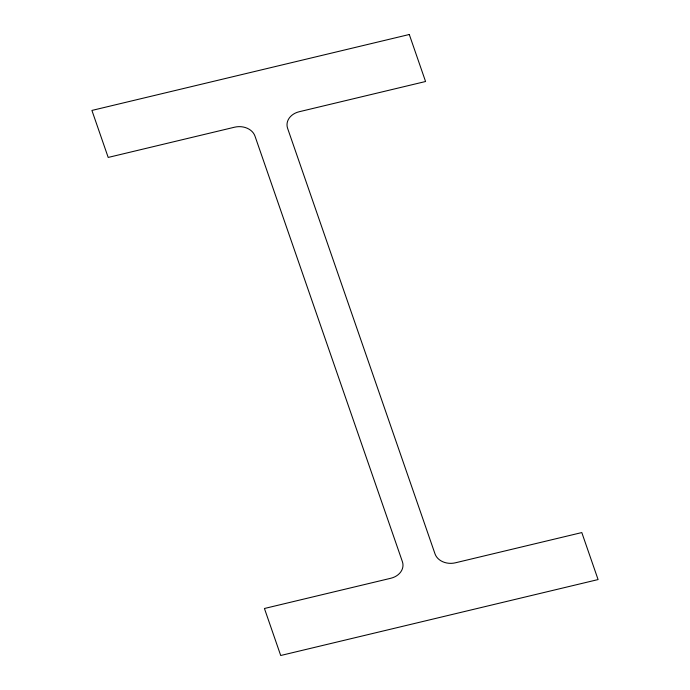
<?xml version="1.0" encoding="UTF-8"?>
<svg xmlns="http://www.w3.org/2000/svg" width="690" height="690" viewBox="0 0 690 690"><rect width="100%" height="100%" fill="white"/><g stroke="black" fill="none" stroke-linecap="round" stroke-linejoin="round"><path stroke-width="1.03" d="M409.291 34.5L91.917 110.434L108.192 157.432L234.574 127.201A16.612 13.3 -2.9 0 1 254.989 136.12L402.399 561.686A16.612 13.3 -2.9 0 1 390.807 578.263L264.434 608.494L280.709 655.5L598.083 579.566L581.808 532.568L455.426 562.798A16.612 13.3 -2.9 0 1 435.011 553.88L287.601 128.314A16.612 13.3 -2.9 0 1 299.193 111.737L425.566 81.506L409.291 34.5"/></g></svg>
